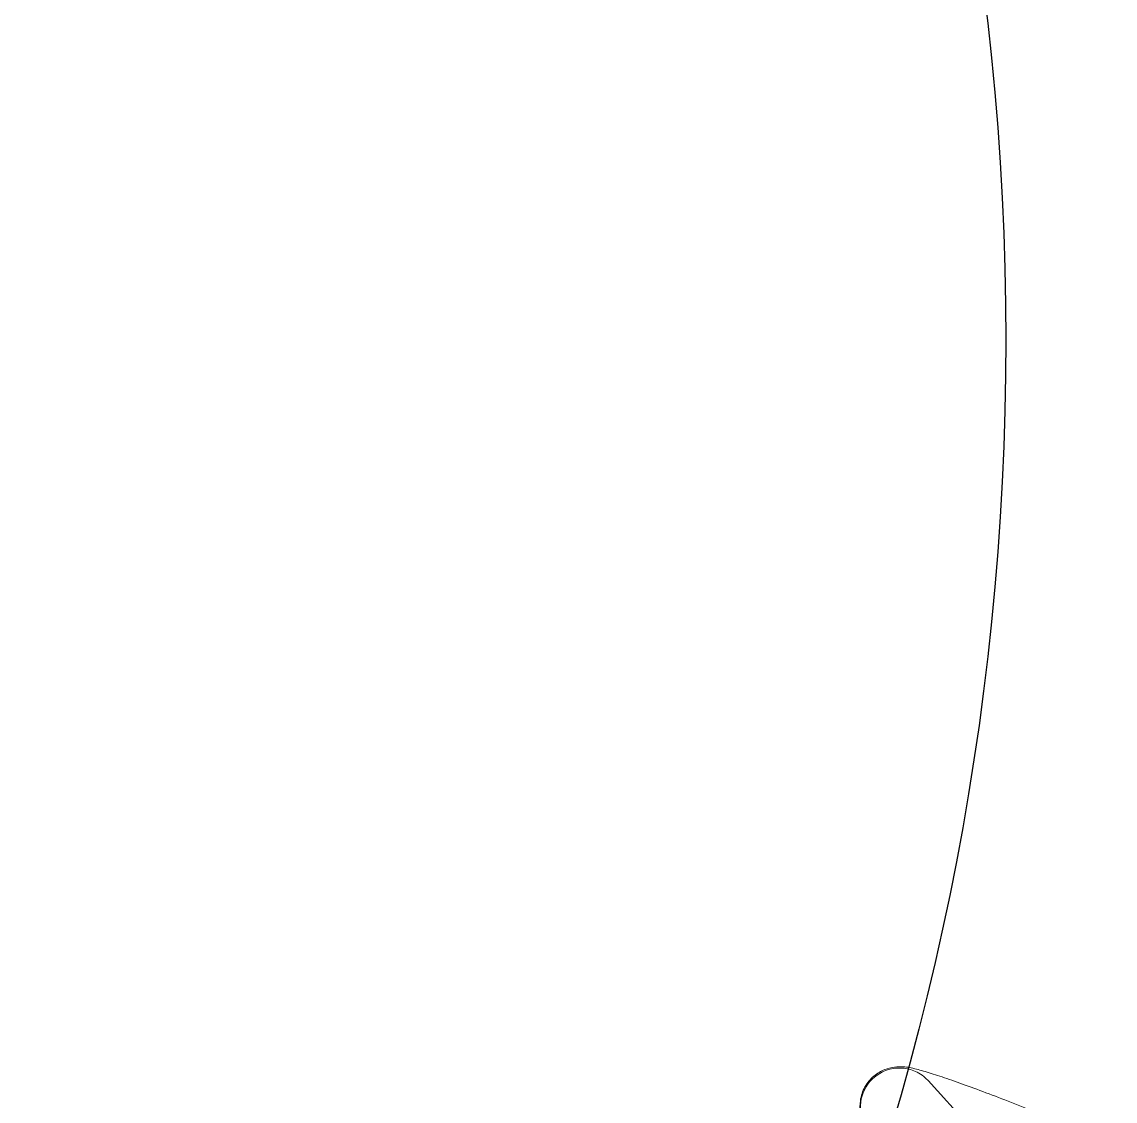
# Model space of a CAD drawing. Header units: millimetres. Extents: x 151130 to 215929, y 2134 to 34533.
# Drawn here: x 153044.4 to 153222.7, y 25634 to 25810.1 of the extents above; entities that cross this region are included whole.
import ezdxf

# ---------------------------------------------------------------- set-up
doc = ezdxf.new("R2010")
doc.units = ezdxf.units.MM
for name, color, linetype in [('1', 7, 'Continuous'), ('MUEBLES', 8, 'Continuous'), ('OH!-CUBIERTAS', 3, 'Continuous')]:
    doc.layers.add(name, color=color, linetype=linetype)

# ---------------------------------------------------------------- blocks, each defined once
blk = doc.blocks.new('CUD25.90')
at = {"layer": 'OH!-CUBIERTAS'}
blk.add_circle((0, 0), 450, dxfattribs=at)
blk = doc.blocks.new('SILLA GO 34006A')
at = {"layer": '1', "color": 0, "linetype": 'Continuous', "lineweight": 18}
blk.add_line((-229.35, 47.55), (-231.51, 2.23), dxfattribs=at)
blk.add_ellipse((-225.17, 1.92), major_axis=(6.34, -0.3), ratio=0.99388, start_param=3.141548, end_param=3.195986, dxfattribs=at)
at = {"layer": '1', "color": 0, "linetype": 'Continuous', "lineweight": 13}
for start_param, end_param in [(3.195986, 3.596686), (3.596686, 6.245196)]:
    blk.add_ellipse((-225.17, 1.92), major_axis=(6.34, -0.3), ratio=0.99388, start_param=start_param, end_param=end_param, dxfattribs=at)
at = {"layer": '1', "color": 0, "linetype": 'Continuous', "lineweight": 18}
blk.add_open_spline([(-240.27, 18.19), (-239.95, 17.44), (-239.01, 15.27), (-237.45, 11.73), (-235.68, 7.84), (-234.06, 4.43), (-232.64, 1.61), (-231.66, -0.2), (-230.94, -1.34), (-230.3, -2.21), (-229.29, -3.22), (-227.73, -4.17), (-225.72, -4.68), (-223.44, -4.46), (-221.39, -3.44), (-219.95, -1.93), (-219.15, -0.35), (-218.89, 0.85), (-218.84, 1.45), (-218.83, 1.62)], degree=3, knots=[0, 0, 0, 0, 0.051453, 0.14982, 0.24849, 0.347631, 0.447899, 0.551373, 0.609432, 0.651258, 0.690676, 0.72862, 0.773421, 0.822564, 0.872602, 0.917165, 0.954158, 0.986569, 1, 1, 1, 1], dxfattribs=at)
blk = doc.blocks.new('*U99')
at = {"rotation": 90}
blk.add_blockref('SILLA GO 34006A', (242.34, -654.52), dxfattribs=at)
blk = doc.blocks.new('*U100')
at = {"color": 0, "linetype": 'ByBlock', "lineweight": -2, "transparency": 16777216, "rotation": 90.00000000000004}
blk.add_blockref('*U99', (214310.19, 32814.58, -2977.12), dxfattribs=at)
blk = doc.blocks.new('MRC90')
at = {"color": 5, "rotation": 45}
blk.add_blockref('*U100', (-128356.18, -175660.78), dxfattribs=at)
at = {"layer": 'OH!-CUBIERTAS'}
blk.add_blockref('CUD25.90', (0, 0), dxfattribs=at)

msp = doc.modelspace()

# ---------------------------------------------------------------- linework, layer by layer
at = {"layer": 'MUEBLES'}
msp.add_circle((152754.88, 25758.22), 450, dxfattribs=at)

# ---------------------------------------------------------------- block references
at = {"color": 5}
msp.add_blockref('MRC90', (152754.88, 25758.22), dxfattribs=at)

doc.saveas('drawing.dxf')
